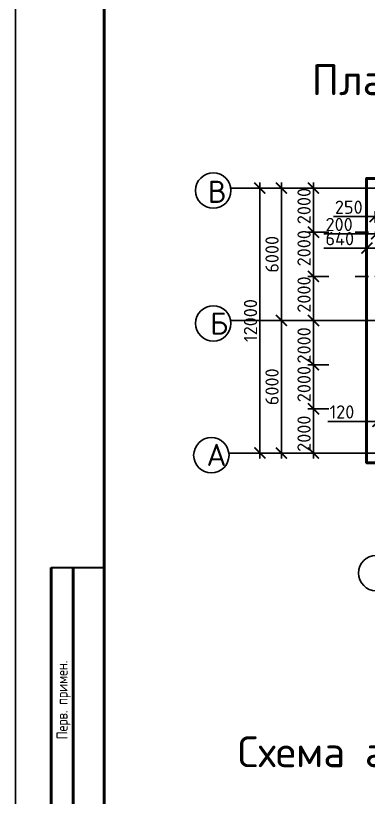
# Model space of a CAD drawing. Header units: millimetres. Extents: x -258556 to -95372, y 16759 to 83599.
# Drawn here: x -127994.2 to -127914.4, y 41651.3 to 41828.4 of the extents above; entities that cross this region are included whole.
import ezdxf
from ezdxf.enums import TextEntityAlignment as Align

# ---------------------------------------------------------------- set-up
doc = ezdxf.new("R2010")
doc.units = ezdxf.units.MM
doc.header["$LTSCALE"] = 0.5
doc.linetypes.add('ACAD_ISO04W100', pattern=[30, 24, -3, 0, -3])
for name, color, linetype, lineweight in [('0.25-STAMP', 10, 'Continuous', 25), ('0.25-TEXT', 10, 'Continuous', 25), ('0.3-STAMP', 7, 'Continuous', 30), ('ТОЛСТЫЕ', 1, 'Continuous', 50), ('ТОНКИЕе', 7, 'Continuous', 25)]:
    doc.layers.add(name, color=color, linetype=linetype, lineweight=lineweight)
for name, color, linetype in [('оси', 7, 'ACAD_ISO04W100'), ('размеры', 7, 'Continuous'), ('Тонкий', 7, 'Continuous')]:
    doc.layers.add(name, color=color, linetype=linetype)
doc.styles.add('3.5', font='isocpeur.ttf', dxfattribs={"height": 3.5})
doc.styles.add('ГОСТ 2.304', font='cs_gost2304.shx')
doc.styles.add('Наклонный 5', font='isocpeur.ttf', dxfattribs={"oblique": 15, "height": 7})
doc.styles.add('Наклонный3.5', font='isocpeur.ttf', dxfattribs={"height": 3})
doc.dimstyles.new('СТРОИТЕЛЬНЫЙ', dxfattribs={"dimtxt": 3.5, "dimasz": 2.5, "dimexe": 1.25, "dimexo": 0.625, "dimtad": 1, "dimdec": 0, "dimlfac": 100, "dimdsep": 46, "dimtxsty": 'Наклонный3.5', "dimblk1": 'ARCHTICK', "dimblk2": 'ARCHTICK', "dimsah": 1, "dimcen": 0, "dimdle": 1.25, "dimadec": 0, "dimazin": 0, "dimtfac": 0.75, "dimtdec": 0, "dimtmove": 0, "dimatfit": 3, "dimldrblk": 'ARCHTICK', "dimfxl": 1, "dimtolj": 1, "dimtzin": 0, "dimarcsym": 0})

# ---------------------------------------------------------------- blocks, each defined once
blk = doc.blocks.new('_ArchTick')
at = {"color": 0, "linetype": 'ByBlock', "const_width": 0.15}
blk.add_lwpolyline([(-0.5, -0.5), (0.5, 0.5)], dxfattribs=at)
blk = doc.blocks.new('*D646')
at = {"layer": 'Defpoints', "color": 0, "transparency": 16777216}
for p in [(-127914.84, 41791.52), (-127907.94, 41791.52), (-127911.64, 41788.32)]:
    blk.add_point(p, dxfattribs=at)
at = {"layer": 'размеры', "color": 0, "lineweight": -2, "transparency": 16777216}
for p, q in [((-127907.94, 41791.52), (-127907.94, 41801.27)), ((-127914.21, 41791.52), (-127906.69, 41791.52)), ((-127907.94, 41787.07), (-127907.94, 41791.52)), ((-127911.01, 41788.32), (-127906.69, 41788.32))]:
    blk.add_line(p, q, dxfattribs=at)
at = {"layer": 'размеры', "color": 0, "lineweight": -2, "transparency": 16777216, "xscale": 2.5, "yscale": 2.5, "zscale": 2.5}
for p, rotation in [((-127907.94, 41791.52), 90), ((-127907.94, 41788.32), 270)]:
    blk.add_blockref('_ArchTick', p, dxfattribs=dict(at, rotation=rotation))
at = {"layer": 'размеры', "color": 0, "transparency": 16777216, "insert": (-127910.06, 41797.65), "char_height": 3, "attachment_point": 5, "rotation": 90, "style": 'Наклонный3.5'}
blk.add_mtext('\\A1;640', dxfattribs=at)
blk = doc.blocks.new('*D662')
at = {"layer": 'Defpoints', "color": 0, "transparency": 16777216}
for p in [(-127912.89, 41782.85), (-127912.89, 41780.82), (-127911.64, 41780.82)]:
    blk.add_point(p, dxfattribs=at)
at = {"layer": 'размеры', "color": 0, "lineweight": -2, "transparency": 16777216}
for p, q in [((-127912.89, 41781.45), (-127912.89, 41784.1)), ((-127911.64, 41781.45), (-127911.64, 41784.1)), ((-127912.89, 41782.85), (-127922.34, 41782.85)), ((-127910.39, 41782.85), (-127912.89, 41782.85))]:
    blk.add_line(p, q, dxfattribs=at)
at = {"layer": 'размеры', "color": 0, "lineweight": -2, "transparency": 16777216, "xscale": 2.5, "yscale": 2.5, "zscale": 2.5, "rotation": 180}
blk.add_blockref('_ArchTick', (-127912.89, 41782.85), dxfattribs=at)
at = {"layer": 'размеры', "color": 0, "lineweight": -2, "transparency": 16777216, "xscale": 2.5, "yscale": 2.5, "zscale": 2.5}
blk.add_blockref('_ArchTick', (-127911.64, 41782.85), dxfattribs=at)
at = {"layer": 'размеры', "color": 0, "transparency": 16777216, "insert": (-127918.86, 41784.98), "char_height": 3, "attachment_point": 5, "style": 'Наклонный3.5'}
blk.add_mtext('\\A1;250', dxfattribs=at)
blk = doc.blocks.new('*D663')
at = {"layer": 'Defpoints', "color": 0, "transparency": 16777216}
for p in [(-127912.56, 41789.32), (-127911.56, 41788.32), (-127912.56, 41778.96)]:
    blk.add_point(p, dxfattribs=at)
at = {"layer": 'размеры', "color": 0, "lineweight": -2, "transparency": 16777216}
for p, q in [((-127912.56, 41788.7), (-127912.56, 41777.71)), ((-127911.56, 41787.7), (-127911.56, 41777.71)), ((-127912.56, 41778.96), (-127924.51, 41778.96)), ((-127911.56, 41778.96), (-127912.56, 41778.96)), ((-127911.56, 41778.96), (-127909.06, 41778.96))]:
    blk.add_line(p, q, dxfattribs=at)
at = {"layer": 'размеры', "color": 0, "lineweight": -2, "transparency": 16777216, "xscale": 2.5, "yscale": 2.5, "zscale": 2.5}
blk.add_blockref('_ArchTick', (-127912.56, 41778.96), dxfattribs=at)
at = {"layer": 'размеры', "color": 0, "lineweight": -2, "transparency": 16777216, "xscale": 2.5, "yscale": 2.5, "zscale": 2.5, "rotation": 180}
blk.add_blockref('_ArchTick', (-127911.56, 41778.96), dxfattribs=at)
at = {"layer": 'размеры', "color": 0, "transparency": 16777216, "insert": (-127921.04, 41781.08), "char_height": 3, "attachment_point": 5, "style": 'Наклонный3.5'}
blk.add_mtext('\\A1;200', dxfattribs=at)
blk = doc.blocks.new('*D664')
at = {"layer": 'Defpoints', "color": 0, "transparency": 16777216}
for p in [(-127914.76, 41789.32), (-127911.56, 41788.32), (-127914.76, 41775.73)]:
    blk.add_point(p, dxfattribs=at)
at = {"layer": 'размеры', "color": 0, "lineweight": -2, "transparency": 16777216}
for p, q in [((-127914.76, 41788.7), (-127914.76, 41774.48)), ((-127911.56, 41787.7), (-127911.56, 41774.48)), ((-127914.76, 41775.73), (-127924.51, 41775.73)), ((-127910.31, 41775.73), (-127914.76, 41775.73))]:
    blk.add_line(p, q, dxfattribs=at)
at = {"layer": 'размеры', "color": 0, "lineweight": -2, "transparency": 16777216, "xscale": 2.5, "yscale": 2.5, "zscale": 2.5, "rotation": 180}
blk.add_blockref('_ArchTick', (-127914.76, 41775.73), dxfattribs=at)
at = {"layer": 'размеры', "color": 0, "lineweight": -2, "transparency": 16777216, "xscale": 2.5, "yscale": 2.5, "zscale": 2.5}
blk.add_blockref('_ArchTick', (-127911.56, 41775.73), dxfattribs=at)
at = {"layer": 'размеры', "color": 0, "transparency": 16777216, "insert": (-127920.89, 41777.86), "char_height": 3, "attachment_point": 5, "style": 'Наклонный3.5'}
blk.add_mtext('\\A1;640', dxfattribs=at)
blk = doc.blocks.new('*D671')
at = {"layer": 'Defpoints', "color": 0, "transparency": 16777216}
for p in [(-127943.95, 41789.32), (-127943.94, 41759.32), (-127934.1, 41759.32)]:
    blk.add_point(p, dxfattribs=at)
at = {"layer": 'размеры', "color": 0, "lineweight": -2, "transparency": 16777216}
for p, q in [((-127943.32, 41789.32), (-127932.85, 41789.32)), ((-127934.1, 41790.57), (-127934.1, 41758.07)), ((-127943.32, 41759.32), (-127932.85, 41759.32))]:
    blk.add_line(p, q, dxfattribs=at)
at = {"layer": 'размеры', "color": 0, "lineweight": -2, "transparency": 16777216, "xscale": 2.5, "yscale": 2.5, "zscale": 2.5}
for p, rotation in [((-127934.1, 41789.32), 90), ((-127934.1, 41759.32), 270)]:
    blk.add_blockref('_ArchTick', p, dxfattribs=dict(at, rotation=rotation))
at = {"layer": 'размеры', "color": 0, "transparency": 16777216, "insert": (-127936.22, 41774.32), "char_height": 3, "attachment_point": 5, "rotation": 90, "style": 'Наклонный3.5'}
blk.add_mtext('\\A1;6000', dxfattribs=at)
blk = doc.blocks.new('*D672')
at = {"layer": 'Defpoints', "color": 0, "transparency": 16777216}
for p in [(-127943.94, 41759.32), (-127943.94, 41729.32), (-127934.1, 41729.32)]:
    blk.add_point(p, dxfattribs=at)
at = {"layer": 'размеры', "color": 0, "lineweight": -2, "transparency": 16777216}
for p, q in [((-127943.32, 41759.32), (-127932.85, 41759.32)), ((-127934.1, 41760.57), (-127934.1, 41728.07)), ((-127943.31, 41729.32), (-127932.85, 41729.32))]:
    blk.add_line(p, q, dxfattribs=at)
at = {"layer": 'размеры', "color": 0, "lineweight": -2, "transparency": 16777216, "xscale": 2.5, "yscale": 2.5, "zscale": 2.5}
for p, rotation in [((-127934.1, 41759.32), 90), ((-127934.1, 41729.32), 270)]:
    blk.add_blockref('_ArchTick', p, dxfattribs=dict(at, rotation=rotation))
at = {"layer": 'размеры', "color": 0, "transparency": 16777216, "insert": (-127936.22, 41744.32), "char_height": 3, "attachment_point": 5, "rotation": 90, "style": 'Наклонный3.5'}
blk.add_mtext('\\A1;6000', dxfattribs=at)
blk = doc.blocks.new('*D665')
at = {"layer": 'Defpoints', "color": 0, "transparency": 16777216}
for p in [(-127943.95, 41789.32), (-127938.97, 41789.32), (-127943.94, 41729.32)]:
    blk.add_point(p, dxfattribs=at)
at = {"layer": 'размеры', "color": 0, "lineweight": -2, "transparency": 16777216}
for p, q in [((-127943.32, 41789.32), (-127937.72, 41789.32)), ((-127938.97, 41728.07), (-127938.97, 41790.57)), ((-127943.31, 41729.32), (-127937.72, 41729.32))]:
    blk.add_line(p, q, dxfattribs=at)
at = {"layer": 'размеры', "color": 0, "lineweight": -2, "transparency": 16777216, "xscale": 2.5, "yscale": 2.5, "zscale": 2.5}
for p, rotation in [((-127938.97, 41789.32), 90), ((-127938.97, 41729.32), 270)]:
    blk.add_blockref('_ArchTick', p, dxfattribs=dict(at, rotation=rotation))
at = {"layer": 'размеры', "color": 0, "transparency": 16777216, "insert": (-127941.09, 41759.32), "char_height": 3, "attachment_point": 5, "rotation": 90, "style": 'Наклонный3.5'}
blk.add_mtext('\\A1;12000', dxfattribs=at)
blk = doc.blocks.new('*D674')
at = {"layer": 'Defpoints', "color": 0, "transparency": 16777216}
for p in [(-127926.85, 41739.32), (-127925.35, 41739.32), (-127922.74, 41729.32)]:
    blk.add_point(p, dxfattribs=at)
at = {"layer": 'размеры', "color": 0, "lineweight": -2, "transparency": 16777216}
for p, q in [((-127926.85, 41728.07), (-127926.85, 41740.57)), ((-127925.97, 41739.32), (-127928.1, 41739.32)), ((-127923.37, 41729.32), (-127928.1, 41729.32))]:
    blk.add_line(p, q, dxfattribs=at)
at = {"layer": 'размеры', "color": 0, "lineweight": -2, "transparency": 16777216, "xscale": 2.5, "yscale": 2.5, "zscale": 2.5}
for p, rotation in [((-127926.85, 41739.32), 90), ((-127926.85, 41729.32), 270)]:
    blk.add_blockref('_ArchTick', p, dxfattribs=dict(at, rotation=rotation))
at = {"layer": 'размеры', "color": 0, "transparency": 16777216, "insert": (-127928.98, 41733.7), "char_height": 3, "attachment_point": 5, "rotation": 90, "style": 'Наклонный3.5'}
blk.add_mtext('\\A1;2000', dxfattribs=at)
blk = doc.blocks.new('*D675')
at = {"layer": 'Defpoints', "color": 0, "transparency": 16777216}
for p in [(-127926.85, 41749.32), (-127925.35, 41749.32), (-127922.74, 41739.32)]:
    blk.add_point(p, dxfattribs=at)
at = {"layer": 'размеры', "color": 0, "lineweight": -2, "transparency": 16777216}
for p, q in [((-127926.85, 41738.07), (-127926.85, 41750.57)), ((-127925.97, 41749.32), (-127928.1, 41749.32)), ((-127923.37, 41739.32), (-127928.1, 41739.32))]:
    blk.add_line(p, q, dxfattribs=at)
at = {"layer": 'размеры', "color": 0, "lineweight": -2, "transparency": 16777216, "xscale": 2.5, "yscale": 2.5, "zscale": 2.5}
for p, rotation in [((-127926.85, 41749.32), 90), ((-127926.85, 41739.32), 270)]:
    blk.add_blockref('_ArchTick', p, dxfattribs=dict(at, rotation=rotation))
at = {"layer": 'размеры', "color": 0, "transparency": 16777216, "insert": (-127928.98, 41744.94), "char_height": 3, "attachment_point": 5, "rotation": 90, "style": 'Наклонный3.5'}
blk.add_mtext('\\A1;2000', dxfattribs=at)
blk = doc.blocks.new('*D676')
at = {"layer": 'Defpoints', "color": 0, "transparency": 16777216}
for p in [(-127926.85, 41759.32), (-127925.35, 41759.32), (-127922.74, 41749.32)]:
    blk.add_point(p, dxfattribs=at)
at = {"layer": 'размеры', "color": 0, "lineweight": -2, "transparency": 16777216}
for p, q in [((-127925.97, 41759.32), (-127928.1, 41759.32)), ((-127926.85, 41748.07), (-127926.85, 41760.57)), ((-127923.37, 41749.32), (-127928.1, 41749.32))]:
    blk.add_line(p, q, dxfattribs=at)
at = {"layer": 'размеры', "color": 0, "lineweight": -2, "transparency": 16777216, "xscale": 2.5, "yscale": 2.5, "zscale": 2.5}
for p, rotation in [((-127926.85, 41759.32), 90), ((-127926.85, 41749.32), 270)]:
    blk.add_blockref('_ArchTick', p, dxfattribs=dict(at, rotation=rotation))
at = {"layer": 'размеры', "color": 0, "transparency": 16777216, "insert": (-127928.98, 41753.7), "char_height": 3, "attachment_point": 5, "rotation": 90, "style": 'Наклонный3.5'}
blk.add_mtext('\\A1;2000', dxfattribs=at)
blk = doc.blocks.new('*D677')
at = {"layer": 'Defpoints', "color": 0, "transparency": 16777216}
for p in [(-127926.85, 41769.32), (-127925.35, 41769.32), (-127922.74, 41759.32)]:
    blk.add_point(p, dxfattribs=at)
at = {"layer": 'размеры', "color": 0, "lineweight": -2, "transparency": 16777216}
for p, q in [((-127926.85, 41758.07), (-127926.85, 41770.57)), ((-127925.97, 41769.32), (-127928.1, 41769.32)), ((-127923.37, 41759.32), (-127928.1, 41759.32))]:
    blk.add_line(p, q, dxfattribs=at)
at = {"layer": 'размеры', "color": 0, "lineweight": -2, "transparency": 16777216, "xscale": 2.5, "yscale": 2.5, "zscale": 2.5}
for p, rotation in [((-127926.85, 41769.32), 90), ((-127926.85, 41759.32), 270)]:
    blk.add_blockref('_ArchTick', p, dxfattribs=dict(at, rotation=rotation))
at = {"layer": 'размеры', "color": 0, "transparency": 16777216, "insert": (-127928.98, 41765.21), "char_height": 3, "attachment_point": 5, "rotation": 90, "style": 'Наклонный3.5'}
blk.add_mtext('\\A1;2000', dxfattribs=at)
blk = doc.blocks.new('*D678')
at = {"layer": 'Defpoints', "color": 0, "transparency": 16777216}
for p in [(-127926.85, 41779.32), (-127925.35, 41779.32), (-127922.74, 41769.32)]:
    blk.add_point(p, dxfattribs=at)
at = {"layer": 'размеры', "color": 0, "lineweight": -2, "transparency": 16777216}
for p, q in [((-127926.85, 41768.07), (-127926.85, 41780.57)), ((-127925.97, 41779.32), (-127928.1, 41779.32)), ((-127923.37, 41769.32), (-127928.1, 41769.32))]:
    blk.add_line(p, q, dxfattribs=at)
at = {"layer": 'размеры', "color": 0, "lineweight": -2, "transparency": 16777216, "xscale": 2.5, "yscale": 2.5, "zscale": 2.5}
for p, rotation in [((-127926.85, 41779.32), 90), ((-127926.85, 41769.32), 270)]:
    blk.add_blockref('_ArchTick', p, dxfattribs=dict(at, rotation=rotation))
at = {"layer": 'размеры', "color": 0, "transparency": 16777216, "insert": (-127928.98, 41775.7), "char_height": 3, "attachment_point": 5, "rotation": 90, "style": 'Наклонный3.5'}
blk.add_mtext('\\A1;2000', dxfattribs=at)
blk = doc.blocks.new('*D679')
at = {"layer": 'Defpoints', "color": 0, "transparency": 16777216}
for p in [(-127926.85, 41789.32), (-127925.35, 41789.32), (-127922.74, 41779.32)]:
    blk.add_point(p, dxfattribs=at)
at = {"layer": 'размеры', "color": 0, "lineweight": -2, "transparency": 16777216}
for p, q in [((-127925.97, 41789.32), (-127928.1, 41789.32)), ((-127926.85, 41778.07), (-127926.85, 41790.57)), ((-127923.37, 41779.32), (-127928.1, 41779.32))]:
    blk.add_line(p, q, dxfattribs=at)
at = {"layer": 'размеры', "color": 0, "lineweight": -2, "transparency": 16777216, "xscale": 2.5, "yscale": 2.5, "zscale": 2.5}
for p, rotation in [((-127926.85, 41789.32), 90), ((-127926.85, 41779.32), 270)]:
    blk.add_blockref('_ArchTick', p, dxfattribs=dict(at, rotation=rotation))
at = {"layer": 'размеры', "color": 0, "transparency": 16777216, "insert": (-127928.98, 41785.25), "char_height": 3, "attachment_point": 5, "rotation": 90, "style": 'Наклонный3.5'}
blk.add_mtext('\\A1;2000', dxfattribs=at)
blk = doc.blocks.new('*D680')
at = {"layer": 'Defpoints', "color": 0, "transparency": 16777216}
for p in [(-127912.24, 41738.82), (-127911.64, 41738.82), (-127912.24, 41736.49)]:
    blk.add_point(p, dxfattribs=at)
at = {"layer": 'размеры', "color": 0, "lineweight": -2, "transparency": 16777216}
for p, q in [((-127912.24, 41738.2), (-127912.24, 41735.24)), ((-127911.64, 41738.2), (-127911.64, 41735.24)), ((-127912.24, 41736.49), (-127923.59, 41736.49)), ((-127911.64, 41736.49), (-127912.24, 41736.49)), ((-127911.64, 41736.49), (-127909.14, 41736.49))]:
    blk.add_line(p, q, dxfattribs=at)
at = {"layer": 'размеры', "color": 0, "lineweight": -2, "transparency": 16777216, "xscale": 2.5, "yscale": 2.5, "zscale": 2.5}
blk.add_blockref('_ArchTick', (-127912.24, 41736.49), dxfattribs=at)
at = {"layer": 'размеры', "color": 0, "lineweight": -2, "transparency": 16777216, "xscale": 2.5, "yscale": 2.5, "zscale": 2.5, "rotation": 180}
blk.add_blockref('_ArchTick', (-127911.64, 41736.49), dxfattribs=at)
at = {"layer": 'размеры', "color": 0, "transparency": 16777216, "insert": (-127920.41, 41738.62), "char_height": 3, "attachment_point": 5, "style": 'Наклонный3.5'}
blk.add_mtext('\\A1;120', dxfattribs=at)

msp = doc.modelspace()

# ---------------------------------------------------------------- linework, layer by layer
at = {"layer": '0.25-STAMP', "color": 7}
msp.add_lwpolyline([(-127994.22469, 41411.39759), (-127153.22469, 41411.39759), (-127153.22469, 42005.39759), (-127994.22469, 42005.39759), (-127994.22469, 41411.39759)], dxfattribs=at)
at = {"layer": '0.3-STAMP', "color": 7, "lineweight": 50}
for p, q in [((-127986.22469, 41583.39759), (-127986.22469, 41703.39759)), ((-127981.22469, 41583.39759), (-127981.22469, 41703.39759)), ((-127974.22469, 41703.39759), (-127974.22469, 41583.39759))]:
    msp.add_line(p, q, dxfattribs=at)
at = {"layer": '0.3-STAMP', "color": 7}
msp.add_line((-127986.22469, 41703.39759), (-127974.22469, 41703.39759), dxfattribs=at)
at = {"layer": '0.3-STAMP', "color": 7, "lineweight": 50}
msp.add_lwpolyline([(-127974.22469, 41416.39759), (-127158.22469, 41416.39759), (-127158.22469, 42000.39759), (-127974.22469, 42000.39759), (-127974.22469, 41416.39759)], dxfattribs=at)
at = {"layer": 'оси', "color": 7}
for points in [[(-127933.86765, 41789.32092), (-127761.4492, 41789.32092)], [(-127767.38718, 41779.32092), (-127763.38718, 41779.32092), (-127917.44364, 41779.32092)], [(-127767.38718, 41769.32092), (-127763.38718, 41769.32092), (-127917.44364, 41769.32092)], [(-127933.86226, 41759.32092), (-127761.4492, 41759.32092)], [(-127933.86007, 41729.32092), (-127761.4492, 41729.32092)], [(-127933.86007, 41729.32092), (-127761.4492, 41729.32092)]]:
    msp.add_lwpolyline(points, dxfattribs=at)
at = {"layer": 'ТОЛСТЫЕ', "color": 7}
msp.add_lwpolyline([(-127914.83718, 41729.32092), (-127914.83718, 41729.32092), (-127914.83718, 41789.32092), (-127914.83718, 41791.52092), (-127767.63718, 41791.52092), (-127765.43718, 41791.52092), (-127765.62964, 41729.32092), (-127765.62964, 41727.12092), (-127914.83718, 41727.12092), (-127914.83718, 41729.32092)], dxfattribs=at)
at = {"layer": 'ТОНКИЕе', "color": 7}
for points in [[(-127914.83718, 41789.32092), (-127945.559, 41789.32092)], [(-127914.83718, 41759.32092), (-127945.57289, 41759.32092)], [(-127914.83718, 41729.32092), (-127945.98273, 41729.32092)]]:
    msp.add_lwpolyline(points, dxfattribs=at)
for centre in [(-127949.5204, 41788.7666), (-127949.5204, 41758.67507), (-127949.9505, 41728.81416), (-127912.64947, 41702.12959)]:
    msp.add_circle(centre, 4, dxfattribs=at)

# ---------------------------------------------------------------- texts
at = {"layer": '0.25-TEXT', "color": 7, "style": 'ГОСТ 2.304'}
msp.add_text('Перв. примен.', height=2.5, rotation=90, dxfattribs=at).set_placement((-127983.72469, 41673.39759), align=Align.MIDDLE_CENTER)
at = {"layer": 'ТОНКИЕе', "color": 7, "insert": (-127927.26465, 41817.35041), "char_height": 7, "width": 336.4736202, "attachment_point": 1, "style": '3.5'}
msp.add_mtext('План раскладки сеток плиты М1:200', dxfattribs=at)
at = {"layer": 'ТОНКИЕе', "color": 7, "char_height": 5, "attachment_point": 1, "style": 'Наклонный 5'}
for s, insert in [('{\\Q0;В}', (-127950.74332, 41790.97706)), ('{\\Q0;Б}', (-127950.22715, 41761.13886)), ('{\\Q0;А}', (-127951.04159, 41731.40511))]:
    msp.add_mtext_dynamic_manual_height_columns(s, width=2.0862544, gutter_width=35, heights=[0], dxfattribs=dict(at, insert=insert))
at = {"layer": 'Тонкий', "color": 7, "insert": (-127943.9752, 41665.16869), "char_height": 7, "attachment_point": 1, "style": 'Наклонный3.5'}
msp.add_mtext_dynamic_manual_height_columns('Схема армирования второстепенной балки М1:50', width=295.3181984, gutter_width=50, heights=[0], dxfattribs=at)

# ---------------------------------------------------------------- dimensions: what is measured, and where the dimension line sits
at = {"layer": 'размеры', "color": 7}
for base, p1, p2, text, picture, middle in [((-127907.93545, 41791.52092), (-127911.63718, 41788.32092), (-127914.83718, 41791.52092), '640', '*D646', (-127907.93545, 41797.64592)), ((-127926.85209, 41789.32092), (-127922.74342, 41779.32092), (-127925.34988, 41789.32092), '2000', '*D679', (-127926.85209, 41785.25178)), ((-127926.85209, 41779.32092), (-127922.74342, 41769.32092), (-127925.34988, 41779.32092), '2000', '*D678', (-127926.85209, 41775.69642)), ((-127926.85209, 41769.32092), (-127922.74342, 41759.32092), (-127925.34988, 41769.32092), '2000', '*D677', (-127926.85209, 41765.20867)), ((-127926.85209, 41759.32092), (-127922.74342, 41749.32092), (-127925.34988, 41759.32092), '2000', '*D676', (-127926.85209, 41753.69592)), ((-127926.85209, 41749.32092), (-127922.74342, 41739.32092), (-127925.34988, 41749.32092), '2000', '*D675', (-127926.85209, 41744.94457)), ((-127926.85209, 41739.32092), (-127922.74342, 41729.32092), (-127925.34988, 41739.32092), '2000', '*D674', (-127926.85209, 41733.69592))]:
    dim = msp.add_linear_dim(base=base, p1=p1, p2=p2, angle=90, text=text, dimstyle='СТРОИТЕЛЬНЫЙ', dxfattribs=at)
    dim.commit()
    dim.dimension.update_dxf_attribs({"geometry": picture, "text_midpoint": middle, "dimtype": 160})
for base, p1, p2, text, picture, middle in [((-127934.09815, 41759.32092), (-127943.94753, 41789.32092), (-127943.94215, 41759.32092), '6000', '*D671', (-127936.22315, 41774.32092)), ((-127938.96848, 41789.32092), (-127943.93996, 41729.32092), (-127943.94753, 41789.32092), '12000', '*D665', (-127941.09348, 41759.32092)), ((-127934.09815, 41729.32092), (-127943.94215, 41759.32092), (-127943.93996, 41729.32092), '6000', '*D672', (-127936.22315, 41744.32092))]:
    dim = msp.add_linear_dim(base=base, p1=p1, p2=p2, angle=90, text=text, dimstyle='СТРОИТЕЛЬНЫЙ', dxfattribs=at)
    dim.commit()
    dim.dimension.update_dxf_attribs({"geometry": picture, "text_midpoint": middle})
for base, p1, p2, text, picture, middle in [((-127912.56082, 41778.95953), (-127911.56082, 41788.32092), (-127912.56082, 41789.32092), '200', '*D663', (-127921.03582, 41781.08453)), ((-127914.76082, 41775.73152), (-127911.56082, 41788.32092), (-127914.76082, 41789.32092), '640', '*D664', (-127920.88582, 41777.85652)), ((-127912.88718, 41782.85075), (-127911.63718, 41780.82092), (-127912.88718, 41780.82092), '250', '*D662', (-127918.86218, 41784.97575)), ((-127912.23718, 41736.49396), (-127911.63718, 41738.82092), (-127912.23718, 41738.82092), '120', '*D680', (-127920.41218, 41738.61896))]:
    dim = msp.add_linear_dim(base=base, p1=p1, p2=p2, text=text, dimstyle='СТРОИТЕЛЬНЫЙ', dxfattribs=at)
    dim.commit()
    dim.dimension.update_dxf_attribs({"geometry": picture, "text_midpoint": middle})

doc.saveas('drawing.dxf')
